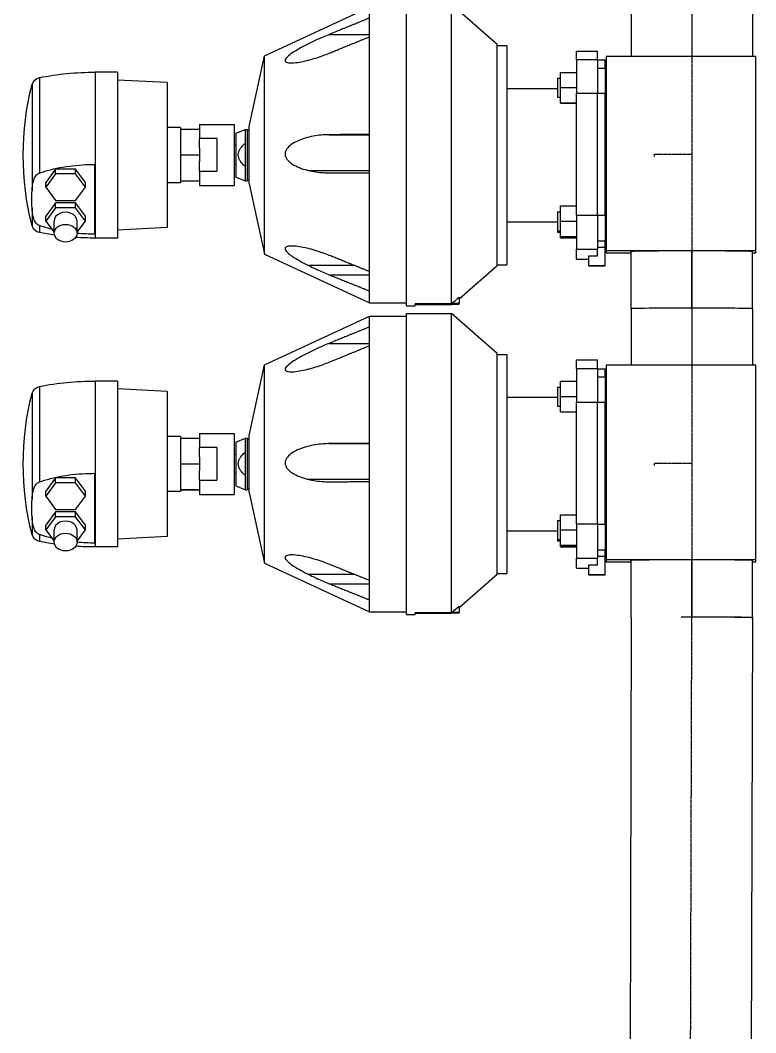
# Model space of a CAD drawing. Header units: millimetres. Extents: x 48717 to 75522, y 76128 to 88842.
# Drawn here: x 68743 to 69129, y 83672 to 84203 of the extents above; entities that cross this region are included whole.
import ezdxf

# ---------------------------------------------------------------- set-up
doc = ezdxf.new("R2010")
doc.units = ezdxf.units.MM
doc.linetypes.add('CENTER2', pattern=[1.125, 0.75, -0.125, 0.125, -0.125])
doc.layers.add('Top (Plan) View2-CENTER', color=1, linetype='CENTER2')
doc.layers.add('Top (Plan) View2-DV90-S1B-002a', color=140, linetype='Continuous')

# ---------------------------------------------------------------- blocks, each defined once
blk = doc.blocks.new('*U956')
at = {"layer": 'Top (Plan) View2-CENTER'}
for p, q in [((69095.15, 84214.03), (69095.15, 84052.36)), ((69075.65, 84131.88), (69075.65, 84133.03)), ((69075.65, 84133.03), (69095.15, 84133.03))]:
    blk.add_line(p, q, dxfattribs=at)
at = {"layer": 'Top (Plan) View2-DV90-S1B-002a', "color": 0, "linetype": 'ByBlock', "lineweight": -2}
for p, q in [((68945.65, 84053.61), (68945.65, 84211.61)), ((68945.65, 84211.61), (68969.15, 84211.61)), ((68969.15, 84054.57), (68969.15, 84211.61)), ((68993.15, 84190.61), (68969.15, 84211.61)), ((69063.4, 84214.03), (69063.4, 84184.38)), ((69095.15, 84214.36), (69095.15, 84184.38)), ((69126.9, 84214.03), (69126.9, 84184.38)), ((68871.15, 84184.61), (68926.15, 84210.11)), ((68926.15, 84204.47), (68926.15, 84210.11)), ((68926.15, 84210.11), (68945.65, 84210.11)), ((68926.15, 84194.65), (68926.15, 84204.47)), ((68905.1, 84195.88), (68926.15, 84195.88)), ((68926.15, 84143.4), (68926.15, 84194.65)), ((68993.15, 84074.61), (68993.15, 84190.61)), ((68993.15, 84190.11), (68998.15, 84190.11)), ((68998.15, 84190.11), (68998.15, 84075.11)), ((68863.15, 84147.61), (68871.15, 84184.61)), ((68871.15, 84080.61), (68871.15, 84184.61)), ((69034.65, 84182.72), (69034.65, 84187.15)), ((69034.65, 84187.15), (69045.65, 84187.15)), ((69045.65, 84182.72), (69045.65, 84187.15)), ((69128.65, 84184.38), (69050.25, 84184.38)), ((69050.25, 84184.38), (69050.25, 84082.38)), ((69128.65, 84082.38), (69128.65, 84184.38)), ((69034.65, 84182.72), (69034.65, 84165.06)), ((69034.65, 84182.72), (69045.65, 84182.72)), ((69045.65, 84182.72), (69045.65, 84165.06)), ((69045.65, 84182.61), (69049.65, 84182.61)), ((69049.65, 84178.26), (69049.65, 84182.61)), ((68753.14, 84173.24), (68753.14, 84123.22)), ((68782.35, 84176.11), (68782.35, 84089.11)), ((68794.15, 84176.11), (68782.35, 84176.11)), ((68794.15, 84176.11), (68794.15, 84089.11)), ((69026.25, 84168.04), (69026.25, 84175.99)), ((69026.25, 84175.99), (69034.65, 84175.99)), ((69045.65, 84178.26), (69049.65, 84178.26)), ((69049.65, 84178.26), (69049.65, 84165.01)), ((68749.27, 84169.57), (68749.27, 84113.91)), ((68820.15, 84170.61), (68794.15, 84171.97)), ((68820.15, 84170.61), (68820.15, 84094.61)), ((69024.65, 84172.94), (69024.65, 84162.94)), ((69024.65, 84172.94), (69026.25, 84172.94)), ((69026.25, 84159.99), (69026.25, 84168.04)), ((69026.25, 84168.04), (69034.65, 84168.04)), ((69050.25, 84170.11), (69049.65, 84170.11)), ((68998.15, 84167.61), (69024.65, 84167.61)), ((69024.65, 84162.94), (69024.65, 84162.94)), ((69024.65, 84162.94), (69026.25, 84162.94)), ((69024.65, 84162.94), (69026.25, 84162.94)), ((69034.65, 84101.18), (69034.65, 84165.06)), ((69034.65, 84165.06), (69045.65, 84165.06)), ((69045.65, 84101.18), (69045.65, 84165.06)), ((69045.65, 84165.01), (69049.65, 84165.01)), ((69049.65, 84101.13), (69049.65, 84165.01)), ((69026.25, 84159.89), (69026.25, 84159.99)), ((69026.25, 84159.99), (69034.65, 84159.99)), ((69026.25, 84159.89), (69034.65, 84159.89)), ((68827.15, 84147.11), (68820.15, 84147.11)), ((68827.15, 84147.11), (68827.15, 84146.19)), ((68837.15, 84148.61), (68837.15, 84141.33)), ((68837.15, 84148.61), (68855.15, 84148.61)), ((68855.15, 84148.61), (68855.15, 84132.77)), ((68863.15, 84117.61), (68863.15, 84147.61)), ((68827.15, 84146.19), (68827.15, 84144.03)), ((68827.15, 84146.19), (68837.15, 84146.19)), ((68827.15, 84144.03), (68827.15, 84134.92)), ((68856.15, 84144.11), (68861.1, 84146.11)), ((68856.15, 84144.11), (68856.15, 84121.11)), ((68861.1, 84138.92), (68861.1, 84146.11)), ((68861.1, 84146.11), (68862.15, 84146.11)), ((68862.15, 84119.11), (68862.15, 84146.11)), ((68862.15, 84145.61), (68863.15, 84145.61)), ((68905.1, 84143.3), (68926.15, 84143.3)), ((68926.15, 84123.4), (68926.15, 84143.4)), ((68846.15, 84141.33), (68837.15, 84141.33)), ((68837.15, 84136.36), (68837.15, 84141.33)), ((68837.15, 84136.36), (68837.15, 84132.77)), ((68846.15, 84141.33), (68846.15, 84124.16)), ((68856.15, 84137.61), (68855.15, 84137.61)), ((68861.1, 84138.92), (68861.15, 84138.92)), ((68861.15, 84126.55), (68861.15, 84138.92)), ((68827.15, 84134.92), (68827.15, 84132.77)), ((68827.15, 84132.77), (68827.15, 84130.59)), ((68827.15, 84132.77), (68837.15, 84132.77)), ((68837.15, 84132.77), (68837.15, 84129.13)), ((68855.15, 84132.77), (68855.15, 84116.61)), ((69050.25, 84132.99), (69049.65, 84132.99)), ((68782.15, 84091.15), (68782.15, 84127.72)), ((68827.15, 84130.59), (68827.15, 84121.37)), ((68837.15, 84124.16), (68837.15, 84129.13)), ((68856.15, 84127.61), (68855.15, 84127.61)), ((68861.15, 84126.55), (68861.1, 84126.55)), ((68861.1, 84119.11), (68861.1, 84126.55)), ((68761.65, 84125.27), (68756.45, 84118.32)), ((68761.65, 84122.73), (68756.45, 84115.78)), ((68772.04, 84125.27), (68761.65, 84125.27)), ((68761.65, 84122.73), (68761.65, 84125.27)), ((68772.04, 84122.73), (68761.65, 84122.73)), ((68777.24, 84118.32), (68772.04, 84125.27)), ((68772.04, 84122.73), (68772.04, 84125.27)), ((68777.24, 84115.78), (68772.04, 84122.73)), ((68827.15, 84121.37), (68827.15, 84119.19)), ((68837.15, 84124.16), (68846.15, 84124.16)), ((68837.15, 84124.16), (68837.15, 84116.61)), ((68856.15, 84121.11), (68856.15, 84121.11)), ((68856.15, 84121.11), (68861.1, 84119.11)), ((68856.15, 84121.11), (68861.1, 84119.11)), ((68894.01, 84124.59), (68926.15, 84124.59)), ((68926.15, 84071.54), (68926.15, 84123.4)), ((68756.45, 84115.78), (68756.45, 84118.32)), ((68756.45, 84115.78), (68761.65, 84108.83)), ((68772.04, 84108.83), (68777.24, 84115.78)), ((68777.24, 84115.78), (68777.24, 84118.32)), ((68827.15, 84118.11), (68820.15, 84118.11)), ((68827.15, 84119.19), (68827.15, 84119.16)), ((68827.15, 84119.19), (68837.15, 84119.19)), ((68827.15, 84119.16), (68827.15, 84118.11)), ((68827.15, 84119.03), (68837.15, 84119.03)), ((68837.15, 84116.61), (68855.15, 84116.61)), ((68861.1, 84119.11), (68861.1, 84119.11)), ((68861.1, 84119.11), (68862.15, 84119.11)), ((68861.1, 84119.11), (68862.15, 84119.11)), ((68862.15, 84119.61), (68863.15, 84119.61)), ((68862.15, 84119.61), (68863.15, 84119.61)), ((68862.15, 84119.11), (68862.15, 84119.11)), ((68863.15, 84117.61), (68863.15, 84117.61)), ((68863.15, 84117.61), (68871.15, 84080.61)), ((68863.15, 84117.61), (68871.15, 84080.61)), ((68749.27, 84104.96), (68749.27, 84095.65)), ((68761.65, 84107.5), (68756.45, 84100.55)), ((68761.65, 84104.96), (68756.45, 84098.01)), ((68761.65, 84108.83), (68772.04, 84108.83)), ((68772.04, 84107.5), (68761.65, 84107.5)), ((68761.65, 84104.96), (68761.65, 84107.5)), ((68772.04, 84104.96), (68761.65, 84104.96)), ((68777.24, 84100.55), (68772.04, 84107.5)), ((68772.04, 84104.96), (68772.04, 84107.5)), ((68777.24, 84098.01), (68772.04, 84104.96)), ((69026.25, 84098.04), (69026.25, 84105.99)), ((69026.25, 84105.99), (69034.65, 84105.99)), ((68756.45, 84098.01), (68756.45, 84100.55)), ((68777.24, 84098.01), (68777.24, 84100.55)), ((69024.65, 84102.94), (69024.65, 84092.95)), ((69024.65, 84102.94), (69026.25, 84102.94)), ((69034.65, 84101.18), (69034.65, 84083.2)), ((69034.65, 84101.18), (69045.65, 84101.18)), ((69045.65, 84101.18), (69045.65, 84083.2)), ((69045.65, 84101.13), (69049.65, 84101.13)), ((69049.65, 84101.13), (69049.65, 84087.65)), ((68753.14, 84095.65), (68753.14, 84091.98)), ((68756.45, 84098.01), (68760.85, 84092.13)), ((68760.85, 84091.66), (68760.85, 84098.01)), ((68772.85, 84092.13), (68777.24, 84098.01)), ((68772.85, 84091.66), (68772.85, 84098.01)), ((68820.15, 84094.61), (68794.15, 84093.25)), ((68998.15, 84097.61), (69024.65, 84097.61)), ((68998.15, 84097.61), (69024.65, 84097.61)), ((69026.25, 84089.99), (69026.25, 84098.04)), ((69026.25, 84098.04), (69034.65, 84098.04)), ((69050.25, 84095.11), (69049.65, 84095.11)), ((68794.15, 84089.11), (68782.35, 84089.11)), ((69024.65, 84092.95), (69024.65, 84092.94)), ((69024.65, 84092.95), (69026.25, 84092.95)), ((69024.65, 84092.94), (69024.65, 84092.28)), ((69024.65, 84092.94), (69026.25, 84092.94)), ((69024.65, 84092.28), (69024.65, 84092.28)), ((69024.65, 84092.28), (69026.25, 84092.28)), ((69024.65, 84092.28), (69026.25, 84092.28)), ((69026.25, 84089.9), (69026.25, 84089.99)), ((69026.25, 84089.99), (69034.65, 84089.99)), ((69026.25, 84089.9), (69034.65, 84089.9)), ((69026.25, 84089.32), (69026.25, 84089.9)), ((69026.25, 84089.23), (69026.25, 84089.32)), ((69026.25, 84089.32), (69034.65, 84089.32)), ((69026.25, 84089.23), (69034.65, 84089.23)), ((69034.65, 84078.07), (69034.65, 84083.2)), ((69034.65, 84083.2), (69045.65, 84083.2)), ((69045.65, 84087.65), (69049.65, 84087.65)), ((69045.65, 84084.27), (69049.65, 84084.27)), ((69045.65, 84079.73), (69045.65, 84083.2)), ((69049.65, 84084.27), (69049.65, 84087.65)), ((69049.65, 84074.72), (69049.65, 84084.27)), ((68871.15, 84080.61), (68871.15, 84080.61)), ((68871.15, 84080.61), (68926.15, 84055.11)), ((68871.15, 84080.61), (68926.15, 84055.11)), ((69034.65, 84078.07), (69041.15, 84078.07)), ((69041.15, 84074.72), (69041.15, 84079.73)), ((69041.15, 84079.73), (69045.65, 84079.73)), ((69128.65, 84082.38), (69050.25, 84082.38)), ((69050.25, 84082.38), (69050.25, 84081.14)), ((69063.4, 84081.14), (69050.25, 84081.14)), ((69063.4, 84052.04), (69063.4, 84082.04)), ((69095.15, 84052.36), (69095.15, 84082.36)), ((69126.9, 84052.04), (69126.9, 84082.04)), ((69128.65, 84081.14), (69126.9, 84081.14)), ((69128.65, 84081.14), (69128.65, 84082.38)), ((68894.01, 84074.83), (68917.98, 84074.83)), ((68993.15, 84074.61), (68973.15, 84057.11)), ((68993.15, 84074.61), (68973.15, 84057.11)), ((68993.15, 84075.11), (68998.15, 84075.11)), ((68993.15, 84075.11), (68998.15, 84075.11)), ((68993.15, 84074.61), (68993.15, 84074.61)), ((68998.15, 84075.11), (68998.15, 84075.11)), ((69041.15, 84074.5), (69041.15, 84074.72)), ((69041.15, 84074.72), (69049.65, 84074.72)), ((69041.15, 84074.5), (69049.65, 84074.5)), ((69049.65, 84074.5), (69049.65, 84074.72)), ((68905.1, 84069.84), (68926.15, 84069.84)), ((68926.15, 84061.36), (68926.15, 84071.54)), ((68926.15, 84055.11), (68926.15, 84061.36)), ((68973.15, 84058.11), (68973.15, 84054.73)), ((68926.15, 84055.11), (68926.15, 84055.11)), ((68926.15, 84055.11), (68945.65, 84055.11)), ((68926.15, 84055.11), (68945.65, 84055.11)), ((68945.65, 84053.61), (68945.65, 84053.61)), ((68945.65, 84053.61), (68950.15, 84053.61)), ((68945.65, 84053.61), (68950.15, 84053.61)), ((68950.15, 84053.61), (68950.15, 84054.57)), ((68969.15, 84054.57), (68950.15, 84054.57)), ((68969.33, 84054.49), (68950.15, 84054.49)), ((68950.15, 84054.34), (68969.15, 84054.34)), ((68950.15, 84053.61), (68950.15, 84053.61)), ((68962.15, 84054.57), (68962.15, 84054.52)), ((68969.33, 84054.73), (68969.15, 84054.57)), ((68969.15, 84054.34), (68969.33, 84054.49)), ((68973.15, 84054.73), (68969.33, 84054.73)), ((68969.33, 84054.49), (68973.15, 84054.49)), ((68973.15, 84054.49), (68973.15, 84054.73))]:
    blk.add_line(p, q, dxfattribs=at)
at = {"layer": 'Top (Plan) View2-DV90-S1B-002a', "color": 0, "linetype": 'ByBlock', "lineweight": -2, "extrusion": (0, 0, -1)}
for centre, radius, start, end in [((-68754.12, 84168.33), 5, 14.2635, 78.7734), ((-68782.35, 84026.11), 150, 78.7734, 90), ((-68894.65, 84132.61), 150, 345.7365, 14.2635), ((-68754.12, 84096.88), 5, 281.2266, 345.7365), ((-68782.35, 84239.11), 150, 278.1833, 281.2266), ((-68782.35, 84239.11), 150, 270, 273.9077)]:
    blk.add_arc(centre, radius, start, end, dxfattribs=at)
at = {"layer": 'Top (Plan) View2-DV90-S1B-002a', "color": 0, "linetype": 'ByBlock', "lineweight": -2}
for centre, major_axis, ratio, start_param, end_param in [((69095.15, 84214.03), (31.75, 0), 0.010293, 1.570796, 3.141593), ((69095.15, 84214.03), (31.75, 0), 0.010293, 0, 1.570796), ((68766.85, 84098.01), (6, 0), 0.77262, 0, 3.141593), ((69095.15, 84082.04), (31.75, 0), 0.010293, 1.570796, 3.141593), ((69095.15, 84082.04), (31.75, 0), 0.010293, 0, 1.570796), ((68962.15, 84054.61), (9, 0), 0.010293, 3.589482, 4.712389), ((68962.15, 84054.61), (9, 0), 0.010293, 4.712389, 6.943247), ((69095.15, 84052.04), (31.75, 0), 0.010293, 1.570796, 3.141593), ((69095.15, 84052.04), (31.75, 0), 0.010293, 0, 1.570796)]:
    blk.add_ellipse(centre, major_axis=major_axis, ratio=ratio, start_param=start_param, end_param=end_param, dxfattribs=at)
at = {"layer": 'Top (Plan) View2-DV90-S1B-002a', "color": 0, "linetype": 'ByBlock', "lineweight": -2, "extrusion": (0, 0, -1)}
blk.add_ellipse((68894.65, 84109.44), major_axis=(-145.49, 0), ratio=0.77262, start_param=6.243338, end_param=6.323033, dxfattribs=at)
at = {"layer": 'Top (Plan) View2-DV90-S1B-002a', "color": 0, "linetype": 'ByBlock', "lineweight": -2}
blk.add_ellipse((68766.85, 84091.66), major_axis=(6, 0), ratio=0.77262, dxfattribs=at)
for points, weights in [([(68926.15, 84204.47), (68914.9, 84199.89), (68905.1, 84195.88)], [1.00061951826, 1.00755539146, 1.00987120158]), ([(68905.1, 84186.06), (68914.9, 84190.07), (68926.15, 84194.65)], [1.00987120158, 1.00755539146, 1.00061951826]), ([(68926.15, 84143.4), (68914.9, 84143.34), (68905.1, 84143.3)], [1.00061951826, 1.00755539146, 1.00987120158]), ([(68861.1, 84126.55), (68854.08, 84132.73), (68861.1, 84138.92)], [1.01663362177, 1.14371282449, 1.01663362177]), ([(68905.1, 84123.3), (68914.9, 84123.35), (68926.15, 84123.4)], [1.00987120158, 1.00755539146, 1.00061951826]), ([(68926.15, 84071.54), (68914.9, 84076.07), (68905.1, 84080.02)], [1.00061951826, 1.00755539146, 1.00987120158]), ([(68905.1, 84069.84), (68914.9, 84065.89), (68926.15, 84061.36)], [1.00987120158, 1.00755539146, 1.00061951826])]:
    blk.add_rational_spline(points, weights, degree=2, dxfattribs=at)
for points, knots in [([(68905.1, 84195.88), (68904, 84195.44), (68902.92, 84194.98), (68901.88, 84194.53), (68899.24, 84193.39), (68896.35, 84192.06), (68892.14, 84189.92), (68890.75, 84189.19), (68888.1, 84187.7), (68886.84, 84186.94), (68884.78, 84185.55), (68883.84, 84184.85), (68882.78, 84183.83), (68882.48, 84183.5), (68882.05, 84182.85), (68881.93, 84182.54), (68881.93, 84181.98), (68882.05, 84181.76), (68882.48, 84181.4), (68882.78, 84181.27), (68883.84, 84180.99), (68884.78, 84180.95), (68886.84, 84181.02), (68888.1, 84181.17), (68890.75, 84181.61), (68892.14, 84181.9), (68893.7, 84182.29), (68893.86, 84182.33), (68894.01, 84182.37)], [-0.344199, -0.344199, -0.344199, -0.344199, 0, 0, 0, 0.872405, 0.872405, 1.308607, 1.308607, 1.74481, 1.74481, 2.088622, 2.088622, 2.260528, 2.260528, 2.432434, 2.432434, 2.60434, 2.60434, 2.776246, 2.776246, 3.120058, 3.120058, 3.556261, 3.556261, 3.992463, 3.992463, 4.041019, 4.041019, 4.041019, 4.041019]), ([(68894.01, 84182.37), (68896.67, 84183.04), (68899.39, 84183.91), (68902.92, 84185.2), (68904, 84185.62), (68905.1, 84186.06)], [-6.498344, -6.498344, -6.498344, -6.498344, -5.674495, -5.674495, -5.330296, -5.330296, -5.330296, -5.330296]), ([(68905.1, 84143.3), (68904, 84143.29), (68902.92, 84143.25), (68901.88, 84143.17), (68899.24, 84142.98), (68896.35, 84142.54), (68892.14, 84141.41), (68890.75, 84140.96), (68888.1, 84139.87), (68886.84, 84139.24), (68884.78, 84137.89), (68883.84, 84137.14), (68882.78, 84135.8), (68882.48, 84135.33), (68882.05, 84134.31), (68881.93, 84133.77), (68881.93, 84132.62), (68882.05, 84132.08), (68882.48, 84131.07), (68882.78, 84130.59), (68883.84, 84129.27), (68884.78, 84128.53), (68886.84, 84127.19), (68888.1, 84126.57), (68890.75, 84125.51), (68892.14, 84125.07), (68893.7, 84124.66), (68893.86, 84124.63), (68894.01, 84124.59)], [-0.344199, -0.344199, -0.344199, -0.344199, 0, 0, 0, 0.872405, 0.872405, 1.308607, 1.308607, 1.74481, 1.74481, 2.088622, 2.088622, 2.260528, 2.260528, 2.432434, 2.432434, 2.60434, 2.60434, 2.776246, 2.776246, 3.120058, 3.120058, 3.556261, 3.556261, 3.992463, 3.992463, 4.041019, 4.041019, 4.041019, 4.041019]), ([(68753.14, 84123.22), (68754.07, 84123.55), (68754.99, 84123.84), (68759.83, 84125.3), (68764.32, 84126.24), (68773.38, 84127.44), (68777.95, 84127.71), (68782.15, 84127.72)], [12.79697, 12.79697, 12.79697, 12.79697, 13.081917, 13.081917, 14.355625, 14.355625, 15.609364, 15.609364, 15.609364, 15.609364]), ([(68749.27, 84113.91), (68749.29, 84114.23), (68749.31, 84114.54), (68749.4, 84115.78), (68749.5, 84116.7), (68749.83, 84118.49), (68750.05, 84119.35), (68750.53, 84120.52), (68750.71, 84120.89), (68751.15, 84121.62), (68751.41, 84121.97), (68751.86, 84122.43), (68752.05, 84122.61), (68752.48, 84122.92), (68752.72, 84123.05), (68753.02, 84123.18), (68753.08, 84123.2), (68753.14, 84123.22)], [-3.219769, -3.219769, -3.219769, -3.219769, -3.107536, -3.107536, -2.777199, -2.777199, -2.446862, -2.446862, -2.304124, -2.304124, -2.161385, -2.161385, -2.079892, -2.079892, -1.998399, -1.998399, -1.978617, -1.978617, -1.978617, -1.978617]), ([(68894.01, 84124.59), (68896.67, 84123.93), (68899.39, 84123.56), (68902.92, 84123.33), (68904, 84123.29), (68905.1, 84123.3)], [-6.498344, -6.498344, -6.498344, -6.498344, -5.674495, -5.674495, -5.330296, -5.330296, -5.330296, -5.330296]), ([(68753.14, 84095.65), (68753.08, 84095.67), (68753.02, 84095.69), (68752.72, 84095.82), (68752.48, 84095.95), (68752.05, 84096.26), (68751.86, 84096.44), (68751.41, 84096.9), (68751.15, 84097.25), (68750.71, 84097.98), (68750.53, 84098.36), (68750.05, 84099.52), (68749.83, 84100.38), (68749.5, 84102.17), (68749.4, 84103.09), (68749.31, 84104.33), (68749.29, 84104.64), (68749.27, 84104.96)], [1.978617, 1.978617, 1.978617, 1.978617, 1.998399, 1.998399, 2.079892, 2.079892, 2.161385, 2.161385, 2.304124, 2.304124, 2.446862, 2.446862, 2.777199, 2.777199, 3.107536, 3.107536, 3.219769, 3.219769, 3.219769, 3.219769]), ([(68759.64, 84093.74), (68758.35, 84094.06), (68757.09, 84094.4), (68754.99, 84095.03), (68754.07, 84095.32), (68753.14, 84095.65)], [7.3672893, 7.3672893, 7.3672893, 7.3672893, 7.7571958, 7.7571958, 8.0421419, 8.0421419, 8.0421419, 8.0421419]), ([(68905.1, 84080.02), (68904, 84080.46), (68902.92, 84080.88), (68901.88, 84081.25), (68899.24, 84082.2), (68896.35, 84083.09), (68892.14, 84084.09), (68890.75, 84084.37), (68888.1, 84084.78), (68886.84, 84084.91), (68884.78, 84084.95), (68883.84, 84084.89), (68882.78, 84084.58), (68882.48, 84084.44), (68882.05, 84084.07), (68881.93, 84083.83), (68881.93, 84083.25), (68882.05, 84082.93), (68882.48, 84082.27), (68882.78, 84081.93), (68883.84, 84080.89), (68884.78, 84080.18), (68886.84, 84078.78), (68888.1, 84078.01), (68890.75, 84076.51), (68892.14, 84075.78), (68893.7, 84074.99), (68893.86, 84074.91), (68894.01, 84074.83)], [-0.344199, -0.344199, -0.344199, -0.344199, 0, 0, 0, 0.872405, 0.872405, 1.308607, 1.308607, 1.74481, 1.74481, 2.088622, 2.088622, 2.260528, 2.260528, 2.432434, 2.432434, 2.60434, 2.60434, 2.776246, 2.776246, 3.120058, 3.120058, 3.556261, 3.556261, 3.992463, 3.992463, 4.041019, 4.041019, 4.041019, 4.041019]), ([(68894.01, 84074.83), (68896.67, 84073.5), (68899.39, 84072.26), (68902.92, 84070.74), (68904, 84070.29), (68905.1, 84069.84)], [-6.498344, -6.498344, -6.498344, -6.498344, -5.674495, -5.674495, -5.330296, -5.330296, -5.330296, -5.330296])]:
    blk.add_open_spline(points, degree=3, knots=knots, dxfattribs=at)
for points in [[(68782.15, 84091.15), (68779.18, 84091.16), (68776.03, 84091.3), (68772.84, 84091.58)], [(68969.33, 84054.73), (68970.6, 84055.86), (68971.87, 84056.98), (68973.15, 84058.11)]]:
    blk.add_open_spline(points, degree=3, dxfattribs=at)
blk = doc.blocks.new('*U957')
at = {"layer": 'Top (Plan) View2-CENTER'}
for p, q in [((69095.15, 84052.04), (69095.15, 83890.36)), ((69075.65, 83969.89), (69075.65, 83971.04)), ((69075.65, 83971.04), (69095.15, 83971.04))]:
    blk.add_line(p, q, dxfattribs=at)
at = {"layer": 'Top (Plan) View2-DV90-S1B-002a', "color": 0, "linetype": 'ByBlock', "lineweight": -2}
for p, q in [((69063.4, 84052.04), (69063.4, 84022.39)), ((69095.15, 84052.36), (69095.15, 84022.39)), ((69126.9, 84052.04), (69126.9, 84022.39)), ((68871.15, 84022.62), (68926.15, 84048.12)), ((68926.15, 84042.48), (68926.15, 84048.12)), ((68926.15, 84048.12), (68945.65, 84048.12)), ((68945.65, 83891.62), (68945.65, 84049.62)), ((68945.65, 84049.62), (68969.15, 84049.62)), ((68969.15, 83892.58), (68969.15, 84049.62)), ((68993.15, 84028.62), (68969.15, 84049.62)), ((68926.15, 84032.65), (68926.15, 84042.48)), ((68905.1, 84033.89), (68926.15, 84033.89)), ((68926.15, 83981.41), (68926.15, 84032.65)), ((68993.15, 83912.62), (68993.15, 84028.62)), ((68993.15, 84028.12), (68998.15, 84028.12)), ((68998.15, 84028.12), (68998.15, 83913.12)), ((69034.65, 84020.73), (69034.65, 84025.16)), ((69034.65, 84025.16), (69045.65, 84025.16)), ((69045.65, 84020.73), (69045.65, 84025.16)), ((68863.15, 83985.62), (68871.15, 84022.62)), ((68871.15, 83918.62), (68871.15, 84022.62)), ((69034.65, 84020.73), (69034.65, 84003.07)), ((69034.65, 84020.73), (69045.65, 84020.73)), ((69045.65, 84020.73), (69045.65, 84003.07)), ((69045.65, 84020.61), (69049.65, 84020.61)), ((69049.65, 84016.27), (69049.65, 84020.61)), ((69128.65, 84022.39), (69050.25, 84022.39)), ((69050.25, 84022.39), (69050.25, 83920.39)), ((69128.65, 83920.39), (69128.65, 84022.39)), ((68782.35, 84014.12), (68782.35, 83927.12)), ((68794.15, 84014.12), (68782.35, 84014.12)), ((68794.15, 84014.12), (68794.15, 83927.12)), ((69026.25, 84006.04), (69026.25, 84014)), ((69026.25, 84014), (69034.65, 84014)), ((69045.65, 84016.27), (69049.65, 84016.27)), ((69049.65, 84016.27), (69049.65, 84003.02)), ((68753.14, 84011.25), (68753.14, 83961.23)), ((68820.15, 84008.62), (68794.15, 84009.98)), ((69024.65, 84010.95), (69024.65, 84000.95)), ((69024.65, 84010.95), (69026.25, 84010.95)), ((68749.27, 84007.57), (68749.27, 83951.92)), ((68820.15, 84008.62), (68820.15, 83932.62)), ((68998.15, 84005.62), (69024.65, 84005.62)), ((69026.25, 83998), (69026.25, 84006.04)), ((69026.25, 84006.04), (69034.65, 84006.04)), ((69050.25, 84008.12), (69049.65, 84008.12)), ((69024.65, 84000.95), (69024.65, 84000.95)), ((69024.65, 84000.95), (69026.25, 84000.95)), ((69024.65, 84000.95), (69026.25, 84000.95)), ((69034.65, 83939.19), (69034.65, 84003.07)), ((69034.65, 84003.07), (69045.65, 84003.07)), ((69045.65, 83939.19), (69045.65, 84003.07)), ((69045.65, 84003.02), (69049.65, 84003.02)), ((69049.65, 83939.14), (69049.65, 84003.02)), ((69026.25, 83997.9), (69026.25, 83998)), ((69026.25, 83998), (69034.65, 83998)), ((69026.25, 83997.9), (69034.65, 83997.9)), ((68827.15, 83985.12), (68820.15, 83985.12)), ((68827.15, 83985.12), (68827.15, 83984.2)), ((68827.15, 83984.2), (68827.15, 83982.04)), ((68827.15, 83984.2), (68837.15, 83984.2)), ((68837.15, 83986.62), (68837.15, 83979.34)), ((68837.15, 83986.62), (68855.15, 83986.62)), ((68855.15, 83986.62), (68855.15, 83970.78)), ((68856.15, 83982.12), (68861.1, 83984.12)), ((68856.15, 83982.12), (68856.15, 83959.12)), ((68861.1, 83976.92), (68861.1, 83984.12)), ((68861.1, 83984.12), (68862.15, 83984.12)), ((68862.15, 83957.12), (68862.15, 83984.12)), ((68862.15, 83983.62), (68863.15, 83983.62)), ((68863.15, 83955.62), (68863.15, 83985.62)), ((68827.15, 83982.04), (68827.15, 83972.93)), ((68846.15, 83979.34), (68837.15, 83979.34)), ((68837.15, 83974.37), (68837.15, 83979.34)), ((68846.15, 83979.34), (68846.15, 83962.17)), ((68861.1, 83976.92), (68861.15, 83976.92)), ((68861.15, 83964.56), (68861.15, 83976.92)), ((68905.1, 83981.31), (68926.15, 83981.31)), ((68926.15, 83961.41), (68926.15, 83981.41)), ((68827.15, 83972.93), (68827.15, 83970.78)), ((68837.15, 83974.37), (68837.15, 83970.78)), ((68856.15, 83975.62), (68855.15, 83975.62)), ((68827.15, 83970.78), (68827.15, 83968.6)), ((68827.15, 83970.78), (68837.15, 83970.78)), ((68827.15, 83968.6), (68827.15, 83959.38)), ((68837.15, 83970.78), (68837.15, 83967.14)), ((68837.15, 83962.17), (68837.15, 83967.14)), ((68855.15, 83970.78), (68855.15, 83954.62)), ((69050.25, 83971), (69049.65, 83971)), ((68761.65, 83963.28), (68756.45, 83956.33)), ((68772.04, 83963.28), (68761.65, 83963.28)), ((68761.65, 83960.74), (68761.65, 83963.28)), ((68777.24, 83956.33), (68772.04, 83963.28)), ((68772.04, 83960.74), (68772.04, 83963.28)), ((68782.15, 83929.16), (68782.15, 83965.73)), ((68837.15, 83962.17), (68846.15, 83962.17)), ((68837.15, 83962.17), (68837.15, 83954.62)), ((68856.15, 83965.62), (68855.15, 83965.62)), ((68861.15, 83964.56), (68861.1, 83964.56)), ((68861.1, 83957.12), (68861.1, 83964.56)), ((68894.01, 83962.6), (68926.15, 83962.6)), ((68926.15, 83909.55), (68926.15, 83961.41)), ((68761.65, 83960.74), (68756.45, 83953.79)), ((68756.45, 83953.79), (68756.45, 83956.33)), ((68772.04, 83960.74), (68761.65, 83960.74)), ((68777.24, 83953.79), (68772.04, 83960.74)), ((68777.24, 83953.79), (68777.24, 83956.33)), ((68827.15, 83956.12), (68820.15, 83956.12)), ((68827.15, 83959.38), (68827.15, 83957.2)), ((68827.15, 83957.2), (68827.15, 83957.17)), ((68827.15, 83957.2), (68837.15, 83957.2)), ((68827.15, 83957.17), (68827.15, 83956.12)), ((68827.15, 83957.04), (68837.15, 83957.04)), ((68856.15, 83959.12), (68856.15, 83959.12)), ((68856.15, 83959.12), (68861.1, 83957.12)), ((68856.15, 83959.12), (68861.1, 83957.12)), ((68861.1, 83957.12), (68861.1, 83957.12)), ((68861.1, 83957.12), (68862.15, 83957.12)), ((68861.1, 83957.12), (68862.15, 83957.12)), ((68862.15, 83957.62), (68863.15, 83957.62)), ((68862.15, 83957.62), (68863.15, 83957.62)), ((68862.15, 83957.12), (68862.15, 83957.12)), ((68863.15, 83955.62), (68863.15, 83955.62)), ((68863.15, 83955.62), (68871.15, 83918.62)), ((68863.15, 83955.62), (68871.15, 83918.62)), ((68756.45, 83953.79), (68761.65, 83946.84)), ((68772.04, 83946.84), (68777.24, 83953.79)), ((68837.15, 83954.62), (68855.15, 83954.62)), ((68761.65, 83945.51), (68756.45, 83938.56)), ((68761.65, 83946.84), (68772.04, 83946.84)), ((68772.04, 83945.51), (68761.65, 83945.51)), ((68761.65, 83942.97), (68761.65, 83945.51)), ((68777.24, 83938.56), (68772.04, 83945.51)), ((68772.04, 83942.97), (68772.04, 83945.51)), ((68749.27, 83942.97), (68749.27, 83933.66)), ((68761.65, 83942.97), (68756.45, 83936.02)), ((68772.04, 83942.97), (68761.65, 83942.97)), ((68777.24, 83936.02), (68772.04, 83942.97)), ((69024.65, 83940.95), (69024.65, 83930.95)), ((69024.65, 83940.95), (69026.25, 83940.95)), ((69026.25, 83936.05), (69026.25, 83944)), ((69026.25, 83944), (69034.65, 83944)), ((68756.45, 83936.02), (68756.45, 83938.56)), ((68756.45, 83936.02), (68760.85, 83930.14)), ((68760.85, 83929.67), (68760.85, 83936.02)), ((68772.85, 83930.14), (68777.24, 83936.02)), ((68772.85, 83929.67), (68772.85, 83936.02)), ((68777.24, 83936.02), (68777.24, 83938.56)), ((68998.15, 83935.62), (69024.65, 83935.62)), ((68998.15, 83935.62), (69024.65, 83935.62)), ((69026.25, 83928), (69026.25, 83936.05)), ((69026.25, 83936.05), (69034.65, 83936.05)), ((69034.65, 83939.19), (69034.65, 83921.2)), ((69034.65, 83939.19), (69045.65, 83939.19)), ((69045.65, 83939.19), (69045.65, 83921.2)), ((69045.65, 83939.14), (69049.65, 83939.14)), ((69049.65, 83939.14), (69049.65, 83925.65)), ((68753.14, 83933.66), (68753.14, 83929.99)), ((68820.15, 83932.62), (68794.15, 83931.25)), ((69024.65, 83930.95), (69024.65, 83930.95)), ((69024.65, 83930.95), (69026.25, 83930.95)), ((69024.65, 83930.95), (69024.65, 83930.28)), ((69024.65, 83930.95), (69026.25, 83930.95)), ((69024.65, 83930.28), (69024.65, 83930.28)), ((69024.65, 83930.28), (69026.25, 83930.28)), ((69024.65, 83930.28), (69026.25, 83930.28)), ((69050.25, 83933.12), (69049.65, 83933.12)), ((68794.15, 83927.12), (68782.35, 83927.12)), ((69026.25, 83927.91), (69026.25, 83928)), ((69026.25, 83928), (69034.65, 83928)), ((69026.25, 83927.91), (69034.65, 83927.91)), ((69026.25, 83927.33), (69026.25, 83927.91)), ((69026.25, 83927.24), (69026.25, 83927.33)), ((69026.25, 83927.33), (69034.65, 83927.33)), ((69026.25, 83927.24), (69034.65, 83927.24)), ((69045.65, 83925.65), (69049.65, 83925.65)), ((69049.65, 83922.28), (69049.65, 83925.65)), ((68871.15, 83918.62), (68871.15, 83918.62)), ((68871.15, 83918.62), (68926.15, 83893.12)), ((68871.15, 83918.62), (68926.15, 83893.12)), ((69034.65, 83916.08), (69034.65, 83921.2)), ((69034.65, 83921.2), (69045.65, 83921.2)), ((69045.65, 83922.28), (69049.65, 83922.28)), ((69045.65, 83917.73), (69045.65, 83921.2)), ((69049.65, 83912.73), (69049.65, 83922.28)), ((69128.65, 83920.39), (69050.25, 83920.39)), ((69050.25, 83920.39), (69050.25, 83919.15)), ((69063.4, 83919.15), (69050.25, 83919.15)), ((69063.4, 83890.09), (69063.4, 83920.04)), ((69095.15, 83890.37), (69095.15, 83920.37)), ((69126.9, 83890.05), (69126.9, 83920.04)), ((69128.65, 83919.15), (69126.9, 83919.15)), ((69128.65, 83919.15), (69128.65, 83920.39)), ((68993.15, 83913.12), (68998.15, 83913.12)), ((68993.15, 83913.12), (68998.15, 83913.12)), ((68998.15, 83913.12), (68998.15, 83913.12)), ((69034.65, 83916.08), (69041.15, 83916.08)), ((69041.15, 83912.73), (69041.15, 83917.73)), ((69041.15, 83917.73), (69045.65, 83917.73)), ((68894.01, 83912.84), (68917.98, 83912.84)), ((68905.1, 83907.85), (68926.15, 83907.85)), ((68926.15, 83899.37), (68926.15, 83909.55)), ((68993.15, 83912.62), (68973.15, 83895.12)), ((68993.15, 83912.62), (68973.15, 83895.12)), ((68993.15, 83912.62), (68993.15, 83912.62)), ((69041.15, 83912.51), (69041.15, 83912.73)), ((69041.15, 83912.73), (69049.65, 83912.73)), ((69041.15, 83912.51), (69049.65, 83912.51)), ((69049.65, 83912.51), (69049.65, 83912.73)), ((68926.15, 83893.12), (68926.15, 83899.37)), ((68926.15, 83893.12), (68926.15, 83893.12)), ((68926.15, 83893.12), (68945.65, 83893.12)), ((68926.15, 83893.12), (68945.65, 83893.12)), ((68950.15, 83891.62), (68950.15, 83892.58)), ((68969.15, 83892.58), (68950.15, 83892.58)), ((68969.33, 83892.5), (68950.15, 83892.5)), ((68950.15, 83892.34), (68969.15, 83892.34)), ((68962.15, 83892.58), (68962.15, 83892.53)), ((68969.33, 83892.74), (68969.15, 83892.58)), ((68969.15, 83892.34), (68969.33, 83892.5)), ((68973.15, 83892.74), (68969.33, 83892.74)), ((68969.33, 83892.5), (68973.15, 83892.5)), ((68973.15, 83896.12), (68973.15, 83892.74)), ((68973.15, 83892.5), (68973.15, 83892.74)), ((68945.65, 83891.62), (68945.65, 83891.62)), ((68945.65, 83891.62), (68950.15, 83891.62)), ((68945.65, 83891.62), (68950.15, 83891.62)), ((68950.15, 83891.62), (68950.15, 83891.62))]:
    blk.add_line(p, q, dxfattribs=at)
at = {"layer": 'Top (Plan) View2-DV90-S1B-002a', "color": 0, "linetype": 'ByBlock', "lineweight": -2, "extrusion": (0, 0, -1)}
for centre, radius, start, end in [((-68782.35, 83864.12), 150, 78.7734, 90), ((-68754.12, 84006.34), 5, 14.2635, 78.7734), ((-68894.65, 83970.62), 150, 345.7365, 14.2635), ((-68754.12, 83934.89), 5, 281.2266, 345.7365), ((-68782.35, 84077.12), 150, 278.1833, 281.2266), ((-68782.35, 84077.12), 150, 270, 273.9077)]:
    blk.add_arc(centre, radius, start, end, dxfattribs=at)
at = {"layer": 'Top (Plan) View2-DV90-S1B-002a', "color": 0, "linetype": 'ByBlock', "lineweight": -2}
for centre, major_axis, ratio, start_param, end_param in [((69095.15, 84052.04), (31.75, 0), 0.010293, 1.570796, 3.141593), ((69095.15, 84052.04), (31.75, 0), 0.010293, 0, 1.570796), ((68766.85, 83936.02), (6, 0), 0.77262, 0, 3.141593), ((69095.15, 83920.04), (31.75, 0), 0.010293, 1.570796, 3.141593), ((69095.15, 83920.04), (31.75, 0), 0.010293, 0, 1.570796), ((68962.15, 83892.62), (9, 0), 0.010293, 3.589482, 4.712389), ((68962.15, 83892.62), (9, 0), 0.010293, 4.712389, 6.943247), ((69095.15, 83890.05), (31.75, 0), 0.010293, 1.570796, 1.747729), ((69095.15, 83890.05), (31.75, 0), 0.010293, 6.142042, 7.853982), ((69095.15, 83890.05), (30.1, 0), 0.010293, 0.04502, 1.561566)]:
    blk.add_ellipse(centre, major_axis=major_axis, ratio=ratio, start_param=start_param, end_param=end_param, dxfattribs=at)
at = {"layer": 'Top (Plan) View2-DV90-S1B-002a', "color": 0, "linetype": 'ByBlock', "lineweight": -2, "extrusion": (0, 0, -1)}
blk.add_ellipse((68894.65, 83947.44), major_axis=(-145.49, 0), ratio=0.77262, start_param=6.243338, end_param=6.323033, dxfattribs=at)
at = {"layer": 'Top (Plan) View2-DV90-S1B-002a', "color": 0, "linetype": 'ByBlock', "lineweight": -2}
blk.add_ellipse((68766.85, 83929.67), major_axis=(6, 0), ratio=0.77262, dxfattribs=at)
for points, weights in [([(68926.15, 84042.48), (68914.9, 84037.9), (68905.1, 84033.89)], [1.00061951826, 1.00755539146, 1.00987120158]), ([(68905.1, 84024.07), (68914.9, 84028.07), (68926.15, 84032.65)], [1.00987120158, 1.00755539146, 1.00061951826]), ([(68861.1, 83964.56), (68854.08, 83970.74), (68861.1, 83976.92)], [1.01663362177, 1.14371282449, 1.01663362177]), ([(68926.15, 83981.41), (68914.9, 83981.35), (68905.1, 83981.31)], [1.00061951826, 1.00755539146, 1.00987120158]), ([(68905.1, 83961.31), (68914.9, 83961.35), (68926.15, 83961.41)], [1.00987120158, 1.00755539146, 1.00061951826]), ([(68926.15, 83909.55), (68914.9, 83914.07), (68905.1, 83918.03)], [1.00061951826, 1.00755539146, 1.00987120158]), ([(68905.1, 83907.85), (68914.9, 83903.9), (68926.15, 83899.37)], [1.00987120158, 1.00755539146, 1.00061951826])]:
    blk.add_rational_spline(points, weights, degree=2, dxfattribs=at)
for points, knots in [([(68905.1, 84033.89), (68904, 84033.44), (68902.92, 84032.99), (68901.88, 84032.54), (68899.24, 84031.39), (68896.35, 84030.06), (68892.14, 84027.93), (68890.75, 84027.2), (68888.1, 84025.71), (68886.84, 84024.95), (68884.78, 84023.56), (68883.84, 84022.86), (68882.78, 84021.84), (68882.48, 84021.5), (68882.05, 84020.86), (68881.93, 84020.55), (68881.93, 84019.99), (68882.05, 84019.77), (68882.48, 84019.41), (68882.78, 84019.28), (68883.84, 84019), (68884.78, 84018.96), (68886.84, 84019.03), (68888.1, 84019.18), (68890.75, 84019.62), (68892.14, 84019.91), (68893.7, 84020.29), (68893.86, 84020.33), (68894.01, 84020.37)], [-0.344199, -0.344199, -0.344199, -0.344199, 0, 0, 0, 0.872405, 0.872405, 1.308607, 1.308607, 1.74481, 1.74481, 2.088622, 2.088622, 2.260528, 2.260528, 2.432434, 2.432434, 2.60434, 2.60434, 2.776246, 2.776246, 3.120058, 3.120058, 3.556261, 3.556261, 3.992463, 3.992463, 4.041019, 4.041019, 4.041019, 4.041019]), ([(68894.01, 84020.37), (68896.67, 84021.05), (68899.39, 84021.92), (68902.92, 84023.21), (68904, 84023.62), (68905.1, 84024.07)], [-6.498344, -6.498344, -6.498344, -6.498344, -5.674495, -5.674495, -5.330296, -5.330296, -5.330296, -5.330296]), ([(68905.1, 83981.31), (68904, 83981.3), (68902.92, 83981.26), (68901.88, 83981.18), (68899.24, 83980.98), (68896.35, 83980.54), (68892.14, 83979.42), (68890.75, 83978.96), (68888.1, 83977.88), (68886.84, 83977.25), (68884.78, 83975.89), (68883.84, 83975.14), (68882.78, 83973.81), (68882.48, 83973.34), (68882.05, 83972.32), (68881.93, 83971.78), (68881.93, 83970.63), (68882.05, 83970.09), (68882.48, 83969.08), (68882.78, 83968.6), (68883.84, 83967.28), (68884.78, 83966.54), (68886.84, 83965.2), (68888.1, 83964.58), (68890.75, 83963.52), (68892.14, 83963.08), (68893.7, 83962.67), (68893.86, 83962.63), (68894.01, 83962.6)], [-0.344199, -0.344199, -0.344199, -0.344199, 0, 0, 0, 0.872405, 0.872405, 1.308607, 1.308607, 1.74481, 1.74481, 2.088622, 2.088622, 2.260528, 2.260528, 2.432434, 2.432434, 2.60434, 2.60434, 2.776246, 2.776246, 3.120058, 3.120058, 3.556261, 3.556261, 3.992463, 3.992463, 4.041019, 4.041019, 4.041019, 4.041019]), ([(68749.27, 83951.92), (68749.29, 83952.24), (68749.31, 83952.55), (68749.4, 83953.79), (68749.5, 83954.71), (68749.83, 83956.5), (68750.05, 83957.36), (68750.53, 83958.52), (68750.71, 83958.9), (68751.15, 83959.63), (68751.41, 83959.98), (68751.86, 83960.44), (68752.05, 83960.62), (68752.48, 83960.93), (68752.72, 83961.06), (68753.02, 83961.19), (68753.08, 83961.21), (68753.14, 83961.23)], [-3.219769, -3.219769, -3.219769, -3.219769, -3.107536, -3.107536, -2.777199, -2.777199, -2.446862, -2.446862, -2.304124, -2.304124, -2.161385, -2.161385, -2.079892, -2.079892, -1.998399, -1.998399, -1.978617, -1.978617, -1.978617, -1.978617]), ([(68753.14, 83961.23), (68754.07, 83961.56), (68754.99, 83961.85), (68759.83, 83963.31), (68764.32, 83964.25), (68773.38, 83965.45), (68777.95, 83965.72), (68782.15, 83965.73)], [12.79697, 12.79697, 12.79697, 12.79697, 13.081917, 13.081917, 14.355625, 14.355625, 15.609364, 15.609364, 15.609364, 15.609364]), ([(68894.01, 83962.6), (68896.67, 83961.94), (68899.39, 83961.56), (68902.92, 83961.34), (68904, 83961.3), (68905.1, 83961.31)], [-6.498344, -6.498344, -6.498344, -6.498344, -5.674495, -5.674495, -5.330296, -5.330296, -5.330296, -5.330296]), ([(68753.14, 83933.66), (68753.08, 83933.68), (68753.02, 83933.7), (68752.72, 83933.83), (68752.48, 83933.96), (68752.05, 83934.27), (68751.86, 83934.45), (68751.41, 83934.91), (68751.15, 83935.26), (68750.71, 83935.99), (68750.53, 83936.36), (68750.05, 83937.53), (68749.83, 83938.39), (68749.5, 83940.18), (68749.4, 83941.1), (68749.31, 83942.34), (68749.29, 83942.65), (68749.27, 83942.97)], [1.978617, 1.978617, 1.978617, 1.978617, 1.998399, 1.998399, 2.079892, 2.079892, 2.161385, 2.161385, 2.304124, 2.304124, 2.446862, 2.446862, 2.777199, 2.777199, 3.107536, 3.107536, 3.219769, 3.219769, 3.219769, 3.219769]), ([(68759.64, 83931.75), (68758.35, 83932.07), (68757.09, 83932.41), (68754.99, 83933.04), (68754.07, 83933.33), (68753.14, 83933.66)], [7.3672893, 7.3672893, 7.3672893, 7.3672893, 7.7571958, 7.7571958, 8.0421419, 8.0421419, 8.0421419, 8.0421419]), ([(68905.1, 83918.03), (68904, 83918.47), (68902.92, 83918.88), (68901.88, 83919.26), (68899.24, 83920.21), (68896.35, 83921.1), (68892.14, 83922.1), (68890.75, 83922.38), (68888.1, 83922.79), (68886.84, 83922.92), (68884.78, 83922.95), (68883.84, 83922.9), (68882.78, 83922.59), (68882.48, 83922.45), (68882.05, 83922.07), (68881.93, 83921.84), (68881.93, 83921.26), (68882.05, 83920.94), (68882.48, 83920.28), (68882.78, 83919.94), (68883.84, 83918.9), (68884.78, 83918.19), (68886.84, 83916.78), (68888.1, 83916.02), (68890.75, 83914.52), (68892.14, 83913.79), (68893.7, 83913), (68893.86, 83912.92), (68894.01, 83912.84)], [-0.344199, -0.344199, -0.344199, -0.344199, 0, 0, 0, 0.872405, 0.872405, 1.308607, 1.308607, 1.74481, 1.74481, 2.088622, 2.088622, 2.260528, 2.260528, 2.432434, 2.432434, 2.60434, 2.60434, 2.776246, 2.776246, 3.120058, 3.120058, 3.556261, 3.556261, 3.992463, 3.992463, 4.041019, 4.041019, 4.041019, 4.041019]), ([(68894.01, 83912.84), (68896.67, 83911.51), (68899.39, 83910.27), (68902.92, 83908.75), (68904, 83908.3), (68905.1, 83907.85)], [-6.498344, -6.498344, -6.498344, -6.498344, -5.674495, -5.674495, -5.330296, -5.330296, -5.330296, -5.330296])]:
    blk.add_open_spline(points, degree=3, knots=knots, dxfattribs=at)
for points in [[(68782.15, 83929.16), (68779.18, 83929.17), (68776.03, 83929.3), (68772.84, 83929.59)], [(68969.33, 83892.74), (68970.6, 83893.87), (68971.87, 83894.99), (68973.15, 83896.12)]]:
    blk.add_open_spline(points, degree=3, dxfattribs=at)
blk = doc.blocks.new('*U963')
at = {"layer": 'Top (Plan) View2-CENTER'}
blk.add_line((69091.28, 82534.85), (69095.15, 83890.05), dxfattribs=at)
at = {"layer": 'Top (Plan) View2-DV90-S1B-002a', "color": 0, "linetype": 'ByBlock', "lineweight": -2}
for p, q in [((69063.4, 83890.09), (69059.53, 82534.85)), ((69126.9, 83889.95), (69123.03, 82534.85))]:
    blk.add_line(p, q, dxfattribs=at)
for start_param, end_param in [(1.570796, 1.747758), (0, 1.570796)]:
    blk.add_ellipse((69095.15, 83890.05), major_axis=(31.75, -0.09), ratio=0.009783, start_param=start_param, end_param=end_param, dxfattribs=at)

msp = doc.modelspace()

# ---------------------------------------------------------------- block references
at = {"layer": 'Top (Plan) View2-DV90-S1B-002a'}
for name in ['*U956', '*U957', '*U963']:
    msp.add_blockref(name, (0, 0), dxfattribs=at)

doc.saveas('drawing.dxf')
